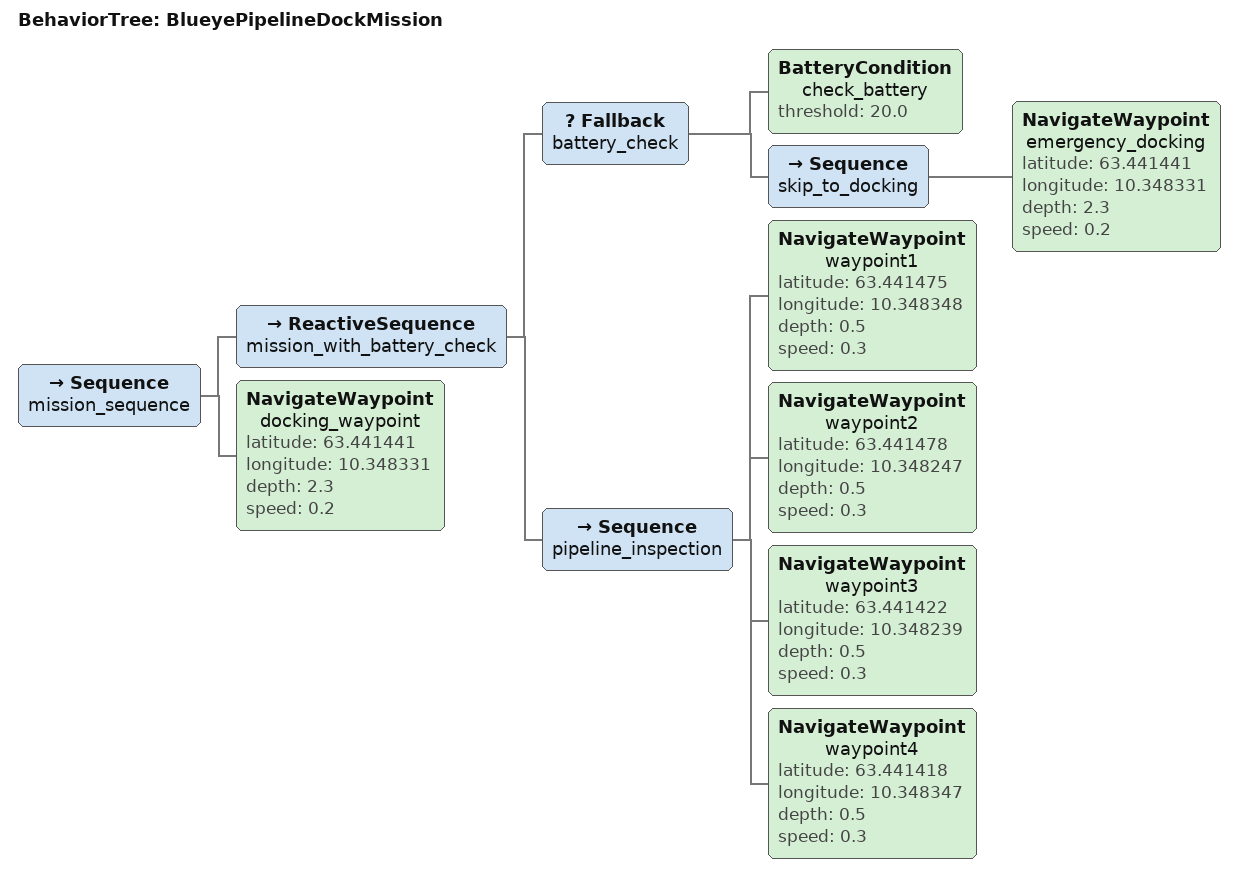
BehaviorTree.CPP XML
<?xml version="1.0" encoding="UTF-8"?>
<root BTCPP_format="4" main_tree_to_execute="BlueyePipelineDockMission">
    <BehaviorTree ID="BlueyePipelineDockMission">
        <Sequence name="mission_sequence">
            <!-- Main mission with battery monitoring -->
            <ReactiveSequence name="mission_with_battery_check">
                <!-- Monitor battery continuously -->
                <Fallback name="battery_check">
                    <BatteryCondition name="check_battery" threshold="20.0" />
                    <!-- If battery low, skip to docking -->
                    <Sequence name="skip_to_docking">
                        <NavigateWaypoint name="emergency_docking"
                                        latitude="63.441441" longitude="10.348331"
                                        depth="2.3" speed="0.2" />
                    </Sequence>
                </Fallback>

                <!-- Pipeline inspection sequence -->
                <Sequence name="pipeline_inspection">
                    <!-- Pipeline waypoints -->
                    <NavigateWaypoint name="waypoint1"
                                    latitude="63.441475" longitude="10.348348"
                                    depth="0.5" speed="0.3" />
                    <NavigateWaypoint name="waypoint2"
                                    latitude="63.441478" longitude="10.348247"
                                    depth="0.5" speed="0.3" />
                    <NavigateWaypoint name="waypoint3"
                                    latitude="63.441422" longitude="10.348239"
                                    depth="0.5" speed="0.3" />
                    <NavigateWaypoint name="waypoint4"
                                    latitude="63.441418" longitude="10.348347"
                                    depth="0.5" speed="0.3" />
                </Sequence>
            </ReactiveSequence>

            <!-- Docking sequence (always executed at the end) -->
            <NavigateWaypoint name="docking_waypoint"
                            latitude="63.441441" longitude="10.348331"
                            depth="2.3" speed="0.2" />
        </Sequence>
    </BehaviorTree>
</root>
